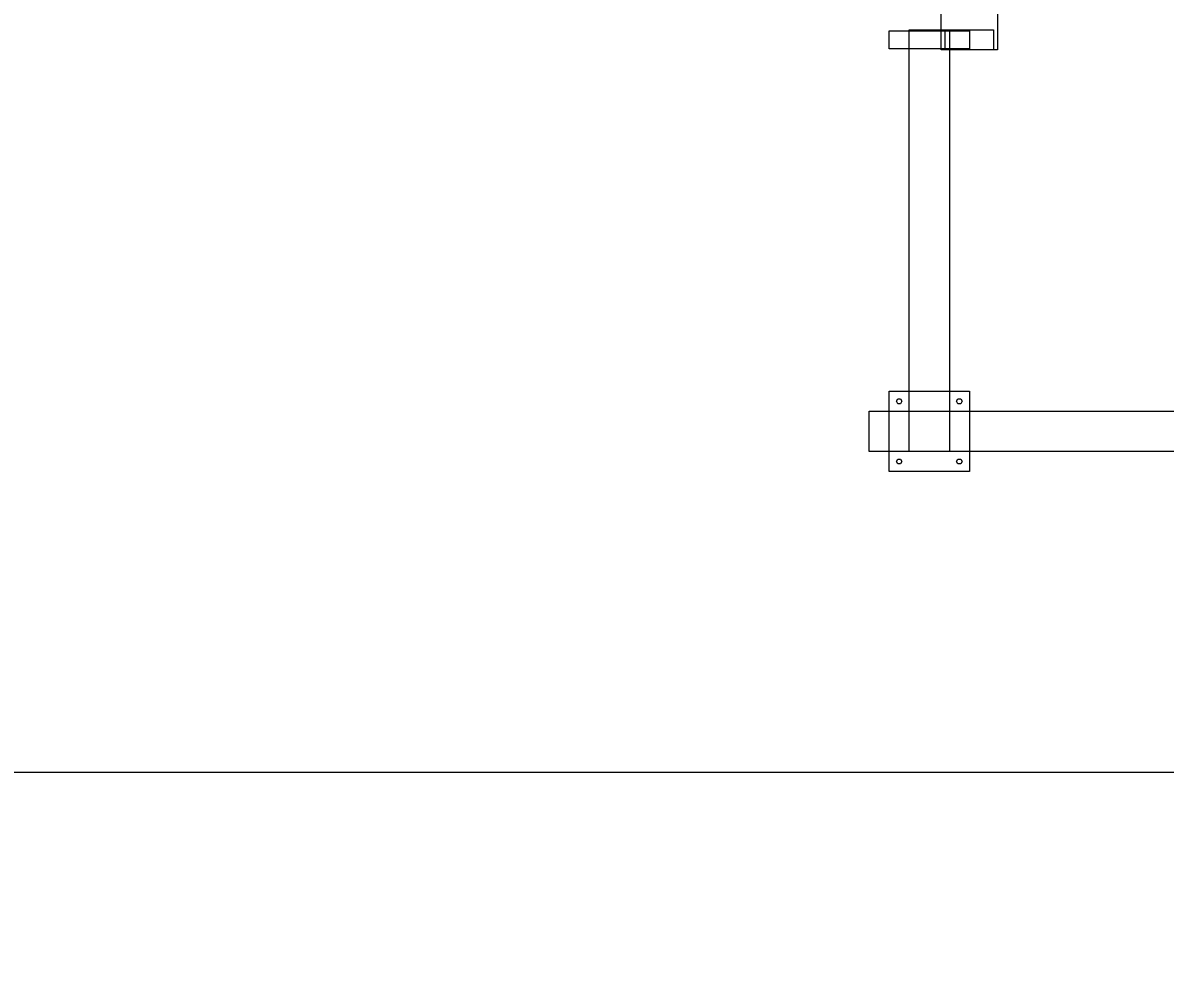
# Model space of a CAD drawing. Header units: millimetres. Extents: x -191664 to 191490, y -197311 to 10263.
# Drawn here: x 34860 to 37705, y -20972 to -18632 of the extents above; entities that cross this region are included whole.
import ezdxf

# ---------------------------------------------------------------- set-up
doc = ezdxf.new("R2010")
doc.units = ezdxf.units.MM
for name, color, linetype, lineweight in [('ACCESOS_PROPUESTOS', 30, 'Continuous', 0), ('COTAS_INSTALACION_P', 30, 'Continuous', 0), ('superior_secador', 7, 'Continuous', 0)]:
    doc.layers.add(name, color=color, linetype=linetype, lineweight=lineweight)
doc.dimstyles.new('PLANTA_100', dxfattribs={"dimtxt": 250, "dimasz": 150, "dimexe": 150, "dimexo": 80, "dimgap": 100, "dimtad": 1, "dimtih": 1, "dimtoh": 1, "dimdec": 1, "dimdsep": 46, "dimcen": 0.09, "dimclrd": 1, "dimclre": 1, "dimclrt": 1, "dimadec": 0, "dimazin": 0, "dimtfac": 1, "dimtdec": 4, "dimtofl": 0, "dimtmove": 0, "dimatfit": 3, "dimfxl": 1, "dimtolj": 1, "dimtzin": 0, "dimarcsym": 0})

# ---------------------------------------------------------------- blocks, each defined once
blk = doc.blocks.new('*D5')
at = {"layer": 'COTAS_INSTALACION_P', "color": 1, "lineweight": -2, "transparency": 16777216}
for p, q in [((-1000, -18080), (-1000, -25850)), ((60117.1, -18080), (60117.1, -25850)), ((-850, -25700), (59967.1, -25700))]:
    blk.add_line(p, q, dxfattribs=at)
at = {"layer": 'COTAS_INSTALACION_P', "color": 1, "transparency": 16777216}
for points in [[(-850, -25675), (-850, -25725), (-1000, -25700)], [(59967.1, -25675), (59967.1, -25725), (60117.1, -25700)]]:
    blk.add_solid(points, dxfattribs=at)
at = {"layer": 'Defpoints', "color": 0, "transparency": 16777216}
for p in [(-1000, -18000), (60117.1, -18000), (60117.1, -25700)]:
    blk.add_point(p, dxfattribs=at)

msp = doc.modelspace()

# ---------------------------------------------------------------- linework, layer by layer
at = {"layer": 'ACCESOS_PROPUESTOS'}
msp.add_line((60117.12, -20500), (-1000, -20500), dxfattribs=at)
at = {"layer": 'superior_secador', "color": 253, "true_color": 0xa6b3ba}
for p, q in [((37147.12, -18700), (37147.12, -18090)), ((37287.12, -18090), (37287.12, -18700)), ((37067.12, -19700), (37067.12, -18650)), ((37067.12, -18650), (37167.12, -18650)), ((37157.12, -18700), (37157.12, -18650)), ((37157.12, -18650), (37277.12, -18650)), ((37167.12, -18650), (37167.12, -19700)), ((37277.12, -18650), (37277.12, -18700)), ((37287.12, -18700), (37147.12, -18700)), ((37277.12, -18700), (37157.12, -18700)), ((37017.12, -19750), (37017.12, -19550)), ((37017.12, -19550), (37217.12, -19550)), ((37217.12, -19550), (37217.12, -19750)), ((36967.12, -19700), (36967.12, -19600)), ((36967.12, -19600), (40467.12, -19600)), ((37067.12, -19700), (37067.12, -19600)), ((37067.12, -19600), (37167.12, -19600)), ((37167.12, -19600), (37167.12, -19700)), ((40467.12, -19700), (36967.12, -19700)), ((37167.12, -19700), (37067.12, -19700)), ((37217.12, -19750), (37017.12, -19750))]:
    msp.add_line(p, q, dxfattribs=at)
at = {"layer": 'superior_secador', "color": 8, "true_color": 0x667c87}
for p, q in [((37017.12, -18697.5), (37017.12, -18652.5)), ((37017.12, -18652.5), (37217.12, -18652.5)), ((37217.12, -18652.5), (37217.12, -18697.5)), ((37217.12, -18697.5), (37017.12, -18697.5))]:
    msp.add_line(p, q, dxfattribs=at)
at = {"layer": 'superior_secador', "color": 9, "true_color": 0xb9c3c7}
for p, q in [((37035.12, -19575), (37038.62, -19568.94)), ((37038.62, -19568.94), (37045.62, -19568.94)), ((37045.62, -19568.94), (37049.12, -19575)), ((37185.12, -19575), (37188.62, -19568.94)), ((37188.62, -19568.94), (37195.62, -19568.94)), ((37195.62, -19568.94), (37199.12, -19575)), ((37038.62, -19581.06), (37035.12, -19575)), ((37045.62, -19581.06), (37038.62, -19581.06)), ((37049.12, -19575), (37045.62, -19581.06)), ((37188.62, -19581.06), (37185.12, -19575)), ((37195.62, -19581.06), (37188.62, -19581.06)), ((37199.12, -19575), (37195.62, -19581.06)), ((37035.12, -19725), (37038.62, -19718.94)), ((37038.62, -19731.06), (37035.12, -19725)), ((37038.62, -19718.94), (37045.62, -19718.94)), ((37045.62, -19731.06), (37038.62, -19731.06)), ((37045.62, -19718.94), (37049.12, -19725)), ((37049.12, -19725), (37045.62, -19731.06)), ((37185.12, -19725), (37188.62, -19718.94)), ((37188.62, -19731.06), (37185.12, -19725)), ((37188.62, -19718.94), (37195.62, -19718.94)), ((37195.62, -19731.06), (37188.62, -19731.06)), ((37195.62, -19718.94), (37199.12, -19725)), ((37199.12, -19725), (37195.62, -19731.06))]:
    msp.add_line(p, q, dxfattribs=at)

# ---------------------------------------------------------------- dimensions: what is measured, and where the dimension line sits
at = {"layer": 'COTAS_INSTALACION_P'}
dim = msp.add_aligned_dim(p1=(-1000, -18000), p2=(60117.12, -18000), distance=-7700, text='<> P', dimstyle='PLANTA_100', dxfattribs=at)
dim.commit()
dim.dimension.update_dxf_attribs({"geometry": '*D5', "text_midpoint": (29558.56, -25700)})

doc.saveas('drawing.dxf')
